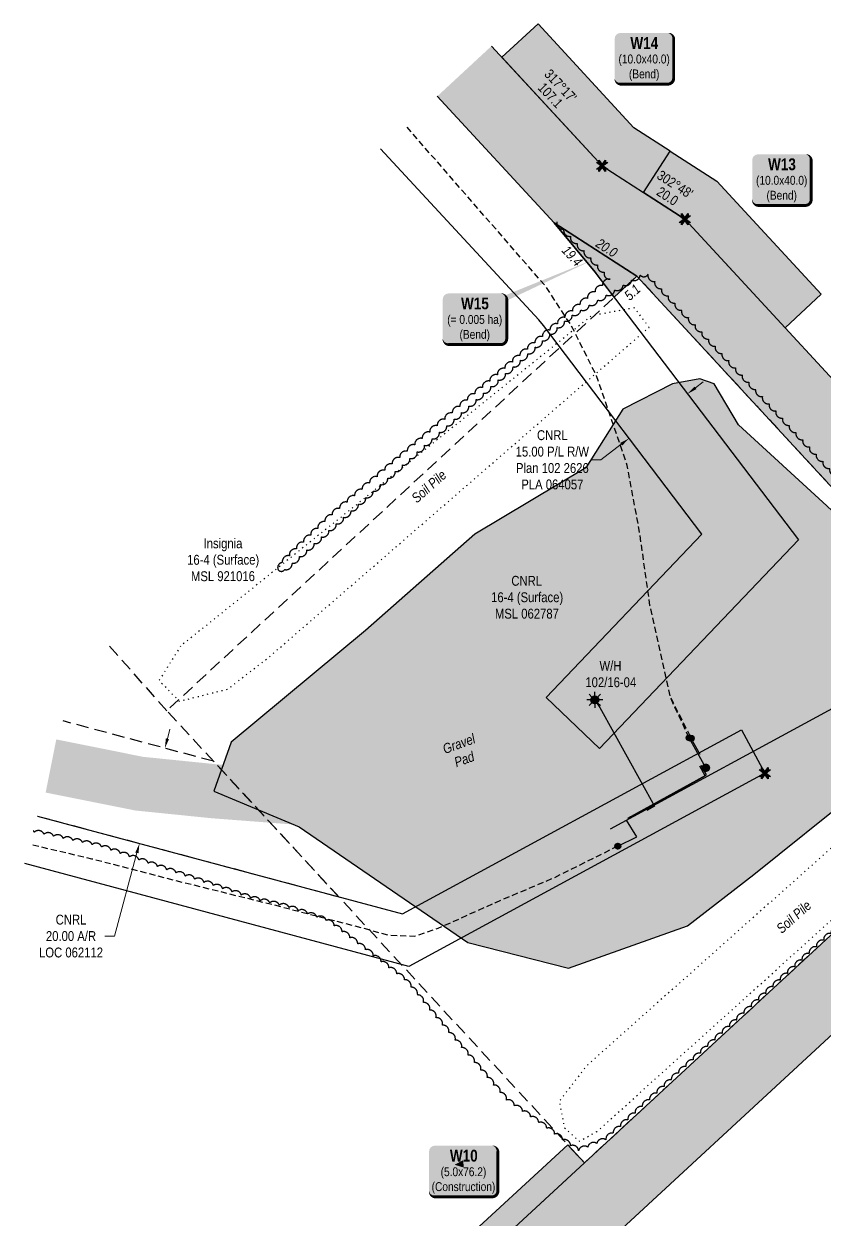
# Model space of a CAD drawing. Extents: x 331629 to 337523, y 6158057 to 6163201.
# Drawn here: x 334757 to 335569, y 6160717 to 6161930 of the extents above; entities that cross this region are included whole.
import ezdxf
from ezdxf.enums import TextEntityAlignment as Align

# ---------------------------------------------------------------- set-up
doc = ezdxf.new("R2010")
doc.units = 0
doc.header["$LTSCALE"] = 5
doc.header["$PDSIZE"] = 5
for name, pattern in [('0', [1, 1, 0]), ('foc-ACCESSROAD', [3.75, 2.5, -1.25]), ('foc-TOPO', [1, 0.2, -0.8]), ('UG_PIPE', [1.875, 1.25, -0.625])]:
    doc.linetypes.add(name, pattern=pattern)
doc.layers.get('Defpoints').update_dxf_attribs({"color": 9})
doc.layers.add('AS-PIPE-AG', color=7, linetype='Continuous', true_color=0x7d00fa)
doc.layers.add('P-TEMP-BLUE-H', color=7, linetype='Continuous', true_color=0x99e6ff)
for name, color, linetype in [('AS-PIPE-UG', 44, 'UG_PIPE'), ('AS-ROADS', 254, 'Continuous'), ('AS-SYMBOL', 7, 'Continuous'), ('C-AR', 13, 'foc-ACCESSROAD'), ('C-RW', 13, 'Continuous'), ('C-WS', 13, 'foc-ACCESSROAD'), ('C-WS-S', 8, 'Continuous'), ('F-WS', 190, 'foc-ACCESSROAD'), ('L-BD1', 253, 'Continuous'), ('L-MON', 1, 'Continuous'), ('P-PROPOSED', 10, 'Continuous'), ('P-PROPOSED-H', 21, 'Continuous'), ('P-TEMP-BLOCKS', 250, 'Continuous'), ('P-TEMP-BLUE', 146, 'Continuous'), ('T-BUSH', 110, '0'), ('T-GENERAL', 48, 'foc-TOPO')]:
    doc.layers.add(name, color=color, linetype=linetype)
for name, color, linetype, lineweight in [('C-AR-T', 13, 'Continuous', 9), ('C-RW-T', 13, 'Continuous', 9), ('C-WS-T', 13, 'Continuous', 9), ('F-WS-T', 190, 'Continuous', 9), ('T-TEXT', 48, 'Continuous', 18)]:
    doc.layers.add(name, color=color, linetype=linetype, lineweight=lineweight)
doc.styles.add('80', font='ARIALN.TTF', dxfattribs={"height": 10})
doc.styles.add('80CG', font='ARIALN.TTF', dxfattribs={"height": 10})
doc.styles.add('80L', font='ARIALN.TTF', dxfattribs={"height": 10})
doc.styles.add('BOLD', font='ARIALNB.TTF')
doc.styles.get("Standard").update_dxf_attribs({"font": 'ARIALN.TTF'})
doc.dimstyles.new('Compass 5 000', dxfattribs={"dimscale": 5, "dimtxt": 9, "dimasz": 2, "dimexe": 0.2, "dimexo": 0.0625, "dimgap": 0.5, "dimtad": 0, "dimtih": 1, "dimtoh": 1, "dimzin": 0, "dimdsep": 46, "dimtxsty": '80CG', "dimcen": 0.1, "dimse1": 1, "dimse2": 1, "dimclrd": 256, "dimclrt": 256, "dimaunit": 1, "dimadec": 4, "dimazin": 0, "dimtfac": 0.06, "dimtofl": 0, "dimtmove": 0, "dimatfit": 1, "dimfxl": 0.2, "dimtolj": 1, "dimtzin": 0, "dimlwd": -1, "dimarcsym": 0})

# ---------------------------------------------------------------- blocks, each defined once
blk = doc.blocks.new('*U439')
at = {"true_color": 0x99e6ff}
h = blk.add_hatch(color=141, dxfattribs=at)
edge = h.paths.add_edge_path()
edge.add_line((-29, -33.5), (29, -33.5))
edge.add_arc((29, -27.5), 6, 270, 360)
edge.add_line((35, -27.5), (35, 12.5))
edge.add_arc((29, 12.5), 6, 0, 90)
edge.add_line((29, 18.5), (-29, 18.5))
edge.add_arc((-29, 12.5), 6, 90, 180)
edge.add_line((-35, 12.5), (-35, -27.5))
edge.add_arc((-29, -27.5), 6, 180, 270)
at = {"color": 250, "flags": 128}
blk.add_lwpolyline([(-29, -33.5, 3, 3, 0), (29, -33.5, 3, 3, 0.414214), (35, -27.5, 3, 3, 0), (35, 12.5, 3, 0, 0.414214), (29, 18.5, 0, 0, 0), (-29, 18.5, 0, 0, 0.414214), (-35, 12.5, 0, 0, 0), (-35, -27.5, 0, 3, 0.414214)], format="xyseb", close=True, dxfattribs=at)
at = {"flags": 128}
blk.add_lwpolyline([(-9, -0.9, 0, 7.5, 0), (0, 0, 0, 0, 0)], format="xyseb", dxfattribs=at)
at = {"color": 250}
for tag, p, height, style in [('TEMP_AREA_W1_001', (-9.2, 2.2), 12, 'BOLD'), ('ENTER_TEXT_001', (-30.7, -12.5), 9, '80')]:
    blk.add_attdef(tag, p, '', height=height, dxfattribs=dict(at, style=style))
blk = doc.blocks.new('RISER')
h = blk.add_hatch(color=255)
h.dxf.hatch_style = 1
edge = h.paths.add_edge_path()
edge.add_arc((0, 0), 0.7, 0, 360)
blk.add_hatch(color=13).paths.add_polyline_path([(0.58, -0.15), (-0.58, -0.15, 0.774597)])
at = {"color": 13}
blk.add_line((-0.58, -0.15), (0.58, -0.15), dxfattribs=at)
blk.add_circle((0, 0), 0.6, dxfattribs=at)
blk = doc.blocks.new('TEMP')
h = blk.add_hatch(color=255)
h.dxf.hatch_style = 1
h.paths.add_polyline_path([(0, 0.25), (-0.67, 1.15), (-0.67, 0.67), (-1.15, 0.67), (-0.25, 0), (-1.15, -0.67), (-0.67, -0.67), (-0.67, -1.15), (0, -0.25), (0.67, -1.15), (0.67, -0.67), (1.15, -0.67), (0.25, 0), (1.15, 0.67), (0.67, 0.67), (0.67, 1.15)])
h.paths.add_polyline_path([(0.57, 0.85), (0.57, 0.57), (0.85, 0.57), (0.08, 0), (0.85, -0.57), (0.57, -0.57), (0.57, -0.85), (0, -0.08), (-0.57, -0.85), (-0.57, -0.57), (-0.85, -0.57), (-0.08, 0), (-0.85, 0.57), (-0.57, 0.57), (-0.57, 0.85), (0, 0.08)], flags=16)
h = blk.add_hatch(color=1)
h.dxf.hatch_style = 1
h.paths.add_polyline_path([(0, 0.08), (-0.57, 0.85), (-0.57, 0.57), (-0.85, 0.57), (-0.08, 0), (-0.85, -0.57), (-0.57, -0.57), (-0.57, -0.85), (0, -0.08), (0.57, -0.85), (0.57, -0.57), (0.85, -0.57), (0.08, 0), (0.85, 0.57), (0.57, 0.57), (0.57, 0.85)])
at = {"color": 1}
for p, q in [((-0.08, 0), (0.08, 0)), ((0, 0.08), (0, -0.08))]:
    blk.add_line(p, q, dxfattribs=at)
at = {"color": 255, "flags": 128}
blk.add_lwpolyline([(-0.25, 0), (-1.15, 0.67), (-0.67, 0.67), (-0.67, 1.15), (0, 0.25), (0.67, 1.15), (0.67, 0.67), (1.15, 0.67), (0.25, 0), (1.15, -0.67), (0.67, -0.67), (0.67, -1.15), (0, -0.25), (-0.67, -1.15), (-0.67, -0.67), (-1.15, -0.67)], close=True, dxfattribs=at)
at = {"color": 1, "flags": 128}
blk.add_lwpolyline([(-0.08, 0), (-0.85, 0.57), (-0.57, 0.57), (-0.57, 0.85), (0, 0.08), (0.57, 0.85), (0.57, 0.57), (0.85, 0.57), (0.08, 0), (0.85, -0.57), (0.57, -0.57), (0.57, -0.85), (0, -0.08), (-0.57, -0.85), (-0.57, -0.57), (-0.85, -0.57)], close=True, dxfattribs=at)
blk = doc.blocks.new('PIG')
h = blk.add_hatch(color=255)
h.dxf.hatch_style = 1
edge = h.paths.add_edge_path()
edge.add_arc((0, 0), 0.85, 0, 360)
at = {"layer": 'AS-SYMBOL'}
h = blk.add_hatch(color=13, dxfattribs=at)
h.dxf.hatch_style = 1
h.paths.add_polyline_path([(-0.1, 0, 1), (-0.55, 0, 1)])
h = blk.add_hatch(color=13, dxfattribs=at)
h.dxf.hatch_style = 1
h.paths.add_polyline_path([(0.1, 0, 1), (0.55, 0, 1)])
at = {"layer": 'AS-SYMBOL', "color": 13}
for centre, radius in [((0, 0), 0.75), ((-0.33, 0), 0.225), ((0.33, 0), 0.225)]:
    blk.add_circle(centre, radius, dxfattribs=at)
blk = doc.blocks.new('*D453')
at = {"layer": 'C-AR-T', "transparency": 16777216}
for p, q in [((334902.7, 6161204.3), (334905.3, 6161213.9)), ((334871.7, 6161088.4), (334849.1, 6161003.9)), ((334849.1, 6161003.9), (334839.1, 6161003.9))]:
    blk.add_line(p, q, dxfattribs=at)
for points in [[(334901.1, 6161204.7), (334904.3, 6161203.9), (334900.1, 6161194.6)], [(334870.1, 6161088.8), (334873.3, 6161088), (334874.3, 6161098)]]:
    blk.add_solid(points, dxfattribs=at)
at = {"layer": 'Defpoints', "color": 0, "transparency": 16777216}
for p in [(334845.2, 6161209.3), (334819.4, 6161112.8), (334874.3, 6161098)]:
    blk.add_point(p, dxfattribs=at)
at = {"layer": 'C-AR-T', "transparency": 16777216, "insert": (334804.8, 6161003.9), "char_height": 10, "attachment_point": 5, "style": '80CG'}
blk.add_mtext('\\A1;CNRL\\P20.00 A/R\\PLOC 062112', dxfattribs=at)
blk = doc.blocks.new('*D454')
at = {"layer": 'C-RW-T', "transparency": 16777216}
for p, q in [((335438.8, 6161560.4), (335446.7, 6161566.5)), ((335363.5, 6161503.2), (335342.6, 6161487.3)), ((335342.6, 6161487.3), (335332.6, 6161487.3))]:
    blk.add_line(p, q, dxfattribs=at)
for points in [[(335437.8, 6161561.7), (335439.8, 6161559.1), (335430.8, 6161554.4)], [(335362.5, 6161504.5), (335364.5, 6161501.9), (335371.5, 6161509.2)]]:
    blk.add_solid(points, dxfattribs=at)
at = {"layer": 'Defpoints', "color": 0, "transparency": 16777216}
for p in [(335398.7, 6161596.6), (335339.4, 6161551.5), (335430.8, 6161554.4)]:
    blk.add_point(p, dxfattribs=at)
at = {"layer": 'C-RW-T', "transparency": 16777216, "insert": (335293.5, 6161487.3), "char_height": 10, "attachment_point": 5, "style": '80CG'}
blk.add_mtext('\\A1;CNRL\\P15.00 P/L R/W\\PPlan 102 2626\\PPLA 064057', dxfattribs=at)
blk = doc.blocks.new('GAS')
h = blk.add_hatch(color=255)
h.dxf.hatch_style = 1
edge = h.paths.add_edge_path()
edge.add_arc((0, 0), 0.9, 0, 360)
for p, q in [((-0.81, 0), (-1.62, 0)), ((-0.57, 0.57), (-1.14, 1.14)), ((0, 0.81), (0, 1.62)), ((0.57, 0.57), (1.14, 1.14)), ((1.62, 0), (0.81, 0)), ((-0.57, -0.57), (-1.14, -1.14)), ((0, -0.81), (0, -1.62)), ((1.14, -1.14), (0.57, -0.57))]:
    blk.add_line(p, q)
blk.add_circle((0, 0), 0.8)
blk = doc.blocks.new('*U483')
at = {"true_color": 0x99e6ff}
h = blk.add_hatch(color=141, dxfattribs=at)
edge = h.paths.add_edge_path()
edge.add_line((-24, -33.5), (24, -33.5))
edge.add_arc((24, -27.5), 6, 270, 360)
edge.add_line((30, -27.5), (30, 12.5))
edge.add_arc((24, 12.5), 6, 0, 90)
edge.add_line((24, 18.5), (-24, 18.5))
edge.add_arc((-24, 12.5), 6, 90, 180)
edge.add_line((-30, 12.5), (-30, -27.5))
edge.add_arc((-24, -27.5), 6, 180, 270)
at = {"color": 250, "flags": 128}
blk.add_lwpolyline([(-24, -33.5, 3, 3, 0), (24, -33.5, 3, 3, 0.414214), (30, -27.5, 3, 3, 0), (30, 12.5, 3, 0, 0.414214), (24, 18.5, 0, 0, 0), (-24, 18.5, 0, 0, 0.414214), (-30, 12.5, 0, 0, 0), (-30, -27.5, 0, 3, 0.414214)], format="xyseb", close=True, dxfattribs=at)
at = {"flags": 128}
blk.add_lwpolyline([(-7.5, -23.8, 0, 7.5, 0), (0, 0, 0, 0, 0)], format="xyseb", dxfattribs=at)
at = {"color": 250}
for tag, p, height, style in [('TEMP_AREA_W1_001', (-9.2, 2.2), 12, 'BOLD'), ('ENTER_TEXT_001', (-30.7, -12.5), 9, '80')]:
    blk.add_attdef(tag, p, '', height=height, dxfattribs=dict(at, style=style))
blk = doc.blocks.new('*U484')
at = {"true_color": 0x99e6ff}
h = blk.add_hatch(color=141, dxfattribs=at)
edge = h.paths.add_edge_path()
edge.add_line((-24, -33.5), (24, -33.5))
edge.add_arc((24, -27.5), 6, 270, 360)
edge.add_line((30, -27.5), (30, 12.5))
edge.add_arc((24, 12.5), 6, 0, 90)
edge.add_line((24, 18.5), (-24, 18.5))
edge.add_arc((-24, 12.5), 6, 90, 180)
edge.add_line((-30, 12.5), (-30, -27.5))
edge.add_arc((-24, -27.5), 6, 180, 270)
at = {"color": 250, "flags": 128}
blk.add_lwpolyline([(-24, -33.5, 3, 3, 0), (24, -33.5, 3, 3, 0.414214), (30, -27.5, 3, 3, 0), (30, 12.5, 3, 0, 0.414214), (24, 18.5, 0, 0, 0), (-24, 18.5, 0, 0, 0.414214), (-30, 12.5, 0, 0, 0), (-30, -27.5, 0, 3, 0.414214)], format="xyseb", close=True, dxfattribs=at)
at = {"flags": 128}
blk.add_lwpolyline([(-15.4, -27.4, 0, 7.5, 0), (0, 0, 0, 0, 0)], format="xyseb", dxfattribs=at)
at = {"color": 250}
for tag, p, height, style in [('TEMP_AREA_W1_001', (-9.2, 2.2), 12, 'BOLD'), ('ENTER_TEXT_001', (-30.7, -12.5), 9, '80')]:
    blk.add_attdef(tag, p, '', height=height, dxfattribs=dict(at, style=style))
blk = doc.blocks.new('*U491')
at = {"true_color": 0x99e6ff}
h = blk.add_hatch(color=141, dxfattribs=at)
edge = h.paths.add_edge_path()
edge.add_line((-26.5, -33.5), (26.5, -33.5))
edge.add_arc((26.5, -27.5), 6, 270, 360)
edge.add_line((32.5, -27.5), (32.5, 12.5))
edge.add_arc((26.5, 12.5), 6, 0, 90)
edge.add_line((26.5, 18.5), (-26.5, 18.5))
edge.add_arc((-26.5, 12.5), 6, 90, 180)
edge.add_line((-32.5, 12.5), (-32.5, -27.5))
edge.add_arc((-26.5, -27.5), 6, 180, 270)
at = {"flags": 128}
blk.add_lwpolyline([(122.7, 53.7, 0, 7.5, 0), (0, 0, 0, 0, 0)], format="xyseb", dxfattribs=at)
at = {"color": 250, "flags": 128}
blk.add_lwpolyline([(-26.5, -33.5, 3, 3, 0), (26.5, -33.5, 3, 3, 0.414214), (32.5, -27.5, 3, 3, 0), (32.5, 12.5, 3, 0, 0.414214), (26.5, 18.5, 0, 0, 0), (-26.5, 18.5, 0, 0, 0.414214), (-32.5, 12.5, 0, 0, 0), (-32.5, -27.5, 0, 3, 0.414214)], format="xyseb", close=True, dxfattribs=at)
at = {"color": 250}
for tag, p, height, style in [('TEMP_AREA_W1_001', (-9.2, 2.2), 12, 'BOLD'), ('ENTER_TEXT_001', (-30.7, -12.5), 9, '80')]:
    blk.add_attdef(tag, p, '', height=height, dxfattribs=dict(at, style=style))

msp = doc.modelspace()

# ---------------------------------------------------------------- hatches: boundary and pattern name
at = {"layer": 'AS-ROADS'}
h = msp.add_hatch(color=256, dxfattribs=at)
h.dxf.hatch_style = 1
h.paths.add_polyline_path([(335443.358, 6161569.576), (335415.558, 6161564.336), (335365.223, 6161538.891), (335327.453, 6161479.231), (335214.683, 6161412.056), (335103.723, 6161314.066), (334967.283, 6161200.841), (334963.233, 6161189.373), (334949.668, 6161150.966), (335036.573, 6161114.836), (335207.753, 6160997.566), (335309.833, 6160971.436), (335430.873, 6161014.176), (335498.013, 6161066.431), (335707.273, 6161234.266), (335729.523, 6161278.006), (335706.053, 6161315.136), (335572.168, 6161440.541), (335482.598, 6161522.946), (335457.963, 6161564.44)])
at = {"layer": 'P-PROPOSED-H'}
h = msp.add_hatch(color=256, dxfattribs=at)
h.dxf.hatch_style = 1
h.paths.add_polyline_path([(335231.691, 6161907.304), (335176.687, 6161856.34), (335295.363, 6161727.848), (335379.417, 6161673.69), (335803.398, 6161214.736), (335210.182, 6160666.672), (335261.067, 6160611.595), (335909.358, 6161210.541), (335428.036, 6161731.567), (335343.984, 6161785.722)])
at = {"layer": 'P-TEMP-BLUE-H'}
h = msp.add_hatch(color=256, dxfattribs=at)
h.dxf.hatch_style = 1
h.paths.add_polyline_path([(335413.086, 6161800.667), (335376.399, 6161824.305), (335278.957, 6161929.808), (335242.234, 6161895.89), (335343.984, 6161785.722), (335386.01, 6161758.645)], flags=17)
h = msp.add_hatch(color=256, dxfattribs=at)
h.dxf.hatch_style = 1
h.paths.add_polyline_path([(335413.086, 6161800.667), (335460.448, 6161770.151), (335566.518, 6161655.332), (335529.798, 6161621.41), (335428.036, 6161731.567), (335386.01, 6161758.645)], flags=17)
h = msp.add_hatch(color=256, dxfattribs=at)
h.dxf.hatch_style = 1
h.paths.add_polyline_path([(335356.317, 6161652.348), (335337.034, 6161677.719), (335295.363, 6161727.848), (335379.417, 6161673.69)])
h = msp.add_hatch(color=256, dxfattribs=at)
h.dxf.hatch_style = 1
h.paths.add_polyline_path([(335193.22, 6160685.032), (335210.182, 6160666.673), (335326.126, 6160773.793), (335309.164, 6160792.152)])

# ---------------------------------------------------------------- linework, layer by layer
at = {"layer": 'AS-PIPE-AG', "flags": 128}
for points in [[(335336.558, 6161243.691), (335341.643, 6161235.831), (335397.268, 6161135.686), (335389.283, 6161131.376)], [(335352.618, 6161112.701), (335585.843, 6161239.236)], [(335449.373, 6161174.741), (335432.453, 6161205.161)], [(335443.688, 6161188.291), (335434.458, 6161204.646)], [(335370.108, 6161123.551), (335450.038, 6161167.666), (335444.548, 6161176.991)], [(335372.823, 6161125.996), (335373.508, 6161124.791), (335448.653, 6161166.446), (335443.378, 6161176.501)], [(335379.128, 6161104.613), (335368.733, 6161121.443)], [(335359.983, 6161095.183), (335379.128, 6161104.613)]]:
    msp.add_lwpolyline(points, dxfattribs=at)
at = {"layer": 'AS-PIPE-UG', "flags": 128}
for points in [[(335432.453, 6161205.126), (335413.403, 6161246.056), (335392.638, 6161339.506), (335381.778, 6161416.026), (335369.483, 6161481.651), (335338.348, 6161572.611), (335312.563, 6161624.016), (335286.278, 6161664.006), (335144.57, 6161826.583)], [(335413.648, 6161245.761), (335434.443, 6161204.606)], [(335359.983, 6161095.183), (335295.308, 6161063.008), (335235.668, 6161037.833), (335177.398, 6161011.583), (335153.233, 6161003.493), (335127.563, 6161004.668), (335091.693, 6161014.378), (335057.118, 6161023.188), (335010.688, 6161035.428), (334909.633, 6161060.478), (334826.053, 6161082.133), (334777.638, 6161093.463), (334763.163, 6161097.023)]]:
    msp.add_lwpolyline(points, dxfattribs=at)
at = {"layer": 'AS-ROADS', "flags": 128}
msp.add_lwpolyline([(335443.358, 6161569.576), (335415.558, 6161564.336), (335365.223, 6161538.891), (335327.453, 6161479.231), (335214.683, 6161412.056), (335103.723, 6161314.066), (334967.283, 6161200.841), (334967.283, 6161200.841), (334949.668, 6161150.966), (335036.573, 6161114.836), (335207.753, 6160997.566), (335309.833, 6160971.436), (335430.873, 6161014.176), (335498.013, 6161066.431), (335707.273, 6161234.266), (335729.523, 6161278.006), (335706.053, 6161315.136), (335572.168, 6161440.541), (335482.598, 6161522.946), (335457.963, 6161564.44)], close=True, dxfattribs=at)
at = {"layer": 'AS-ROADS', "const_width": 55, "flags": 128}
msp.add_lwpolyline([(335054.464, 6161142.966), (334949.668, 6161150.966), (334873.943, 6161158.651), (334784.463, 6161176.573)], dxfattribs=at)
at = {"layer": 'C-AR'}
msp.add_lwpolyline([(334770.852, 6161125.74), (335076.566, 6161043.884), (334949.499, 6161181.409), (334796.711, 6161222.318)], dxfattribs=at)
at = {"layer": 'C-RW'}
msp.add_lwpolyline([(335176.687, 6161856.34), (335295.363, 6161727.848), (335337.034, 6161677.719), (335339.46, 6161674.522), (335543.532, 6161406.089), (335341.526, 6161194.233), (335287.178, 6161245.955), (335445.168, 6161411.778), (335284.628, 6161623.716), (335279.799, 6161629.54), (335119.098, 6161802.982)], dxfattribs=at)
at = {"layer": 'C-RW', "flags": 128}
msp.add_lwpolyline([(334770.852, 6161125.74), (335141.378, 6161026.53), (335485.399, 6161213.177), (335509.239, 6161169.237), (335147.7, 6160973.086), (334757.923, 6161077.451)], dxfattribs=at)
at = {"layer": 'C-WS', "flags": 128}
msp.add_lwpolyline([(335786.841, 6161199.442), (335326.126, 6160773.793), (335093.149, 6161025.935), (334969.927, 6161159.299), (334902.079, 6161232.734), (335305.855, 6161605.735), (335360.764, 6161656.457), (335379.417, 6161673.69), (335663.404, 6161366.276), (335665.119, 6161365.302), (335667.386, 6161363.968), (335669.634, 6161362.597), (335671.856, 6161361.184), (335674.049, 6161359.734), (335676.221, 6161358.25), (335678.365, 6161356.728), (335680.483, 6161355.167), (335682.575, 6161353.564), (335684.638, 6161351.934), (335686.672, 6161350.265), (335688.677, 6161348.561), (335690.164, 6161347.265), (335691.629, 6161345.947), (335693.562, 6161344.156), (335695.46, 6161342.334), (335697.327, 6161340.485), (335699.16, 6161338.597), (335700.963, 6161336.678), (335702.73, 6161334.728), (335704.466, 6161332.754), (335706.166, 6161330.745), (335707.832, 6161328.709), (335709.46, 6161326.642), (335711.056, 6161324.547), (335712.613, 6161322.426), (335714.134, 6161320.28), (335715.616, 6161318.111), (335717.063, 6161315.911), (335718.469, 6161313.687), (335719.838, 6161311.439), (335721.168, 6161309.168), (335722.46, 6161306.877), (335723.71, 6161304.564), (335724.919, 6161302.223), (335726.091, 6161299.871), (335727.219, 6161297.492), (335788.051, 6161231.345), (335803.398, 6161214.736), (335786.841, 6161199.442)], close=True, dxfattribs=at)
msp.add_lwpolyline([(335393.125, 6161170.91), (335393.256, 6161171.03)], dxfattribs=at)
at = {"layer": 'F-WS'}
msp.add_line((334902.079, 6161232.734), (334840.613, 6161301.967), dxfattribs=at)
at = {"layer": 'P-PROPOSED', "flags": 128}
for points in [[(335231.691, 6161907.304), (335343.984, 6161785.722), (335428.036, 6161731.567), (335909.358, 6161210.541), (335261.067, 6160611.595)], [(335210.182, 6160666.672), (335803.398, 6161214.736), (335379.417, 6161673.69), (335295.363, 6161727.848), (335176.687, 6161856.34)]]:
    msp.add_lwpolyline(points, dxfattribs=at)
at = {"layer": 'P-TEMP-BLUE', "flags": 128}
for points in [[(335413.086, 6161800.667), (335376.399, 6161824.305), (335278.957, 6161929.808), (335242.234, 6161895.89), (335343.984, 6161785.722), (335386.01, 6161758.645)], [(335413.086, 6161800.667), (335460.448, 6161770.151), (335566.518, 6161655.332), (335529.798, 6161621.41), (335428.036, 6161731.567), (335386.01, 6161758.645)], [(335356.317, 6161652.348), (335337.034, 6161677.719), (335295.363, 6161727.848), (335379.417, 6161673.69)]]:
    msp.add_lwpolyline(points, close=True, dxfattribs=at)
msp.add_lwpolyline([(335210.182, 6160666.673), (335326.126, 6160773.793), (335309.164, 6160792.152), (335193.22, 6160685.032)], dxfattribs=at)
at = {"layer": 'T-BUSH', "flags": 128}
msp.add_lwpolyline([(335298.188, 6161728.741, 0.52056705), (335305.053, 6161721.473, 0.52056705), (335311.919, 6161714.204, 0.52056705), (335318.785, 6161706.936, 0.52056705), (335325.65, 6161699.668, 0.52056705), (335332.516, 6161692.4, 0.52056705), (335339.382, 6161685.132, 0.52056705), (335346.247, 6161677.864, 0.52056705), (335352.107, 6161670.652, 0.52056705), (335344.48, 6161664.187, 0.52056705), (335336.853, 6161657.723, 0.52056705), (335329.227, 6161651.258, 0.52056705), (335321.6, 6161644.793, 0.52056705), (335313.973, 6161638.329, 0.52056705), (335306.346, 6161631.864, 0.52056705), (335298.719, 6161625.399, 0.52056705), (335291.092, 6161618.935, 0.52056705), (335283.465, 6161612.47, 0.52056705), (335275.838, 6161606.005, 0.52056705), (335268.212, 6161599.541, 0.52056705), (335260.585, 6161593.076, 0.52056705), (335252.958, 6161586.611, 0.52056705), (335245.331, 6161580.147, 0.52056705), (335237.704, 6161573.682, 0.52056705), (335230.077, 6161567.217, 0.52056705), (335222.45, 6161560.753, 0.52056705), (335214.824, 6161554.288, 0.52056705), (335207.197, 6161547.823, 0.52056705), (335199.57, 6161541.359, 0.52056705), (335191.943, 6161534.894, 0.52056705), (335184.316, 6161528.429, 0.52056705), (335176.689, 6161521.965, 0.52056705), (335169.062, 6161515.5, 0.52056705), (335161.435, 6161509.035, 0.52056705), (335153.809, 6161502.571, 0.52056705), (335146.182, 6161496.106, 0.52056705), (335138.555, 6161489.641, 0.52056705), (335130.928, 6161483.177, 0.52056705), (335123.301, 6161476.712, 0.52056705), (335115.674, 6161470.247, 0.52056705), (335108.047, 6161463.782, 0.52056705), (335100.42, 6161457.318, 0.52056705), (335092.794, 6161450.853, 0.52056705), (335085.167, 6161444.388, 0.52056705), (335077.54, 6161437.924, 0.52056705), (335069.913, 6161431.459, 0.52056705), (335062.66, 6161424.58, 0.52056705), (335055.442, 6161417.661, 0.52056705), (335048.225, 6161410.742, 0.52056705), (335041.008, 6161403.823, 0.52056705), (335033.791, 6161396.904, 0.52056705), (335026.574, 6161389.985, 0.52056705), (335019.357, 6161383.066, 0.52056705), (335015.061, 6161375.859, 0.52056705), (335021.763, 6161375.93, 0.52056705), (335029.239, 6161382.569, 0.52056705), (335036.716, 6161389.207, 0.52056705), (335044.192, 6161395.845, 0.52056705), (335051.668, 6161402.483, 0.52056705), (335059.144, 6161409.122, 0.52056705), (335066.62, 6161415.76, 0.52056705), (335074.097, 6161422.398, 0.52056705), (335081.573, 6161429.037, 0.52056705), (335089.049, 6161435.675, 0.52056705), (335096.525, 6161442.313, 0.52056705), (335104.002, 6161448.952, 0.52056705), (335111.478, 6161455.59, 0.52056705), (335118.954, 6161462.228, 0.52056705), (335126.43, 6161468.867, 0.52056705), (335133.907, 6161475.505, 0.52056705), (335141.383, 6161482.143, 0.52056705), (335148.859, 6161488.782, 0.52056705), (335156.335, 6161495.42, 0.52056705), (335163.811, 6161502.058, 0.52056705), (335171.288, 6161508.697, 0.52056705), (335178.764, 6161515.335, 0.52056705), (335186.24, 6161521.973, 0.52056705), (335193.716, 6161528.611, 0.52056705), (335201.193, 6161535.25, 0.52056705), (335208.669, 6161541.888, 0.52056705), (335216.145, 6161548.526, 0.52056705), (335223.621, 6161555.165, 0.52056705), (335231.097, 6161561.803, 0.52056705), (335238.574, 6161568.441, 0.52056705), (335246.05, 6161575.08, 0.52056705), (335253.526, 6161581.718, 0.52056705), (335261.002, 6161588.356, 0.52056705), (335268.479, 6161594.995, 0.52056705), (335275.955, 6161601.633, 0.52056705), (335283.431, 6161608.271, 0.52056705), (335290.907, 6161614.91, 0.52056705), (335298.384, 6161621.548, 0.52056705), (335305.86, 6161628.186, 0.52056705), (335313.702, 6161634.321, 0.52056705), (335322.321, 6161639.388, 0.52056705), (335330.94, 6161644.456, 0.52056705), (335339.559, 6161649.523, 0.52056705), (335348.177, 6161654.59, 0.52056705), (335356.796, 6161659.657, 0.52056705), (335365.415, 6161664.725, 0.52056705), (335374.034, 6161669.792, 0.52056705), (335382.653, 6161674.859, 0.52056705), (335390.655, 6161675.659, 0.52056705), (335397.486, 6161668.359, 0.52056705), (335404.317, 6161661.058, 0.52056705), (335411.147, 6161653.757, 0.52056705), (335417.978, 6161646.457, 0.52056705), (335424.809, 6161639.156, 0.52056705), (335431.64, 6161631.855, 0.52056705), (335438.471, 6161624.555, 0.52056705), (335445.302, 6161617.254, 0.52056705), (335452.133, 6161609.953, 0.52056705), (335458.964, 6161602.653, 0.52056705), (335465.795, 6161595.352, 0.52056705), (335472.626, 6161588.051, 0.52056705), (335479.457, 6161580.751, 0.52056705), (335486.287, 6161573.45, 0.52056705), (335493.118, 6161566.149, 0.52056705), (335499.949, 6161558.849, 0.52056705), (335506.78, 6161551.548, 0.52056705), (335513.611, 6161544.247, 0.52056705), (335520.442, 6161536.947, 0.52056705), (335527.273, 6161529.646, 0.52056705), (335534.104, 6161522.345, 0.52056705), (335540.935, 6161515.045, 0.52056705), (335547.766, 6161507.744, 0.52056705), (335554.597, 6161500.443, 0.52056705), (335561.428, 6161493.143, 0.52056705), (335568.258, 6161485.842, 0.52056705), (335575.089, 6161478.541, 0.52056705), (335581.92, 6161471.241, 0.52056705), (335588.751, 6161463.94, 0.52056705), (335595.582, 6161456.639, 0.52056705), (335602.413, 6161449.339, 0.52056705), (335609.244, 6161442.038, 0.52056705), (335616.075, 6161434.737, 0.52056705), (335622.906, 6161427.437, 0.52056705), (335629.737, 6161420.136, 0.52056705), (335636.568, 6161412.835, 0.52056705), (335643.399, 6161405.535, 0.52056705), (335650.229, 6161398.234, 0.52056705), (335657.06, 6161390.933, 0.52056705), (335663.891, 6161383.633, 0.52056705), (335670.722, 6161376.332, 0.52056705), (335677.553, 6161369.031, 0.52056705), (335684.384, 6161361.731, 0.52056705), (335691.215, 6161354.43, 0.52056705), (335698.046, 6161347.129, 0.52056705), (335704.877, 6161339.829, 0.52056705), (335711.708, 6161332.528, 0.52056705), (335718.539, 6161325.227, 0.52056705), (335725.37, 6161317.927, 0.52056705), (335732.2, 6161310.626, 0.52056705), (335739.031, 6161303.325, 0.52056705), (335745.862, 6161296.025, 0.52056705), (335752.693, 6161288.724, 0.52056705), (335759.524, 6161281.423, 0.52056705), (335766.355, 6161274.123, 0.52056705), (335773.186, 6161266.822, 0.52056705), (335780.017, 6161259.521, 0.52056705), (335785.07, 6161250.918, 0.52056705), (335789.973, 6161242.205, 0.52056705), (335794.876, 6161233.491, 0.52056705), (335799.778, 6161224.778, 0.52056705), (335804.681, 6161216.064, 0.52056705), (335797.532, 6161209.272, 0.52056705), (335790.163, 6161202.515, 0.52056705), (335782.794, 6161195.758, 0.52056705), (335775.425, 6161189.001, 0.52056705), (335768.056, 6161182.245, 0.52056705), (335760.686, 6161175.488, 0.52056705), (335753.317, 6161168.731, 0.52056705), (335745.948, 6161161.974, 0.52056705), (335738.579, 6161155.217, 0.52056705), (335731.21, 6161148.46, 0.52056705), (335723.84, 6161141.703, 0.52056705), (335716.471, 6161134.946, 0.52056705), (335709.102, 6161128.189, 0.52056705), (335701.733, 6161121.432, 0.52056705), (335694.364, 6161114.675, 0.52056705), (335686.994, 6161107.918, 0.52056705), (335679.625, 6161101.161, 0.52056705), (335672.256, 6161094.404, 0.52056705), (335664.887, 6161087.648, 0.52056705), (335657.518, 6161080.891, 0.52056705), (335650.148, 6161074.134, 0.52056705), (335642.779, 6161067.377, 0.52056705), (335635.41, 6161060.62, 0.52056705), (335628.041, 6161053.863, 0.52056705), (335620.672, 6161047.106, 0.52056705), (335613.302, 6161040.349, 0.52056705), (335605.933, 6161033.592, 0.52056705), (335598.564, 6161026.835, 0.52056705), (335591.195, 6161020.078, 0.52056705), (335583.826, 6161013.321, 0.52056705), (335576.456, 6161006.564, 0.52056705), (335569.087, 6160999.808, 0.52056705), (335561.718, 6160993.051, 0.52056705), (335554.349, 6160986.294, 0.52056705), (335546.98, 6160979.537, 0.52056705), (335539.61, 6160972.78, 0.52056705), (335532.241, 6160966.023, 0.52056705), (335524.872, 6160959.266, 0.52056705), (335517.503, 6160952.509, 0.52056705), (335510.134, 6160945.752, 0.52056705), (335502.764, 6160938.995, 0.52056705), (335495.395, 6160932.238, 0.52056705), (335488.026, 6160925.481, 0.52056705), (335480.657, 6160918.724, 0.52056705), (335473.288, 6160911.967, 0.52056705), (335465.918, 6160905.211, 0.52056705), (335458.549, 6160898.454, 0.52056705), (335451.18, 6160891.697, 0.52056705), (335443.811, 6160884.94, 0.52056705), (335436.442, 6160878.183, 0.52056705), (335429.072, 6160871.426, 0.52056705), (335421.703, 6160864.669, 0.52056705), (335414.334, 6160857.912, 0.52056705), (335406.965, 6160851.155, 0.52056705), (335399.596, 6160844.398, 0.52056705), (335392.226, 6160837.641, 0.52056705), (335384.857, 6160830.884, 0.52056705), (335377.488, 6160824.127, 0.52056705), (335370.119, 6160817.371, 0.52056705), (335362.75, 6160810.614, 0.52056705), (335355.38, 6160803.857, 0.52056705), (335347.915, 6160797.253, 0.52056705), (335338.641, 6160793.518, 0.52056705), (335329.366, 6160789.783, 0.52056705), (335320.092, 6160786.048, 0.52056705), (335311.93, 6160791.131, 0.52056705), (335303.873, 6160797.051, 0.52056705), (335295.816, 6160802.972, 0.52056705), (335287.759, 6160808.892, 0.52056705), (335279.632, 6160814.712, 0.52056705), (335271.392, 6160820.376, 0.52056705), (335263.153, 6160826.039, 0.52056705), (335254.914, 6160831.703, 0.52056705), (335246.834, 6160837.544, 0.52056705), (335240.335, 6160845.141, 0.52056705), (335233.836, 6160852.739, 0.52056705), (335227.336, 6160860.336, 0.52056705), (335220.837, 6160867.934, 0.52056705), (335214.338, 6160875.531, 0.52056705), (335207.839, 6160883.129, 0.52056705), (335201.34, 6160890.726, 0.52056705), (335194.841, 6160898.324, 0.52056705), (335188.341, 6160905.921, 0.52056705), (335181.842, 6160913.519, 0.52056705), (335175.343, 6160921.116, 0.52056705), (335168.954, 6160928.806, 0.52056705), (335162.619, 6160936.541, 0.52056705), (335156.284, 6160944.275, 0.52056705), (335149.948, 6160952.01, 0.52056705), (335143.433, 6160959.559, 0.52056705), (335135.503, 6160965.648, 0.52056705), (335127.574, 6160971.738, 0.52056705), (335119.644, 6160977.828, 0.52056705), (335111.715, 6160983.917, 0.52056705), (335103.785, 6160990.007, 0.52056705), (335095.856, 6160996.096, 0.52056705), (335087.926, 6161002.186, 0.52056705), (335079.996, 6161008.275, 0.52056705), (335072.067, 6161014.365, 0.52056705), (335063.838, 6161019.899, 0.52056705), (335054.387, 6161023.16, 0.52056705), (335044.936, 6161026.42, 0.52056705), (335035.484, 6161029.681, 0.52056705), (335026.033, 6161032.942, 0.52056705), (335016.342, 6161035.367, 0.52056705), (335006.6, 6161037.617, 0.52056705), (334996.858, 6161039.867, 0.52056705), (334987.191, 6161042.378, 0.52056705), (334977.725, 6161045.595, 0.52056705), (334968.258, 6161048.811, 0.52056705), (334958.791, 6161052.027, 0.52056705), (334949.325, 6161055.243, 0.52056705), (334939.858, 6161058.459, 0.52056705), (334930.391, 6161061.676, 0.52056705), (334920.925, 6161064.892, 0.52056705), (334911.458, 6161068.108, 0.52056705), (334901.991, 6161071.324, 0.52056705), (334892.545, 6161074.599, 0.52056705), (334883.106, 6161077.895, 0.52056705), (334873.666, 6161081.19, 0.52056705), (334864.227, 6161084.486, 0.52056705), (334854.788, 6161087.781, 0.52056705), (334845.348, 6161091.077, 0.52056705), (334835.909, 6161094.372, 0.52056705), (334826.23, 6161096.816, 0.52056705), (334816.456, 6161098.919, 0.52056705), (334806.682, 6161101.023, 0.52056705), (334796.907, 6161103.126, 0.52056705), (334787.133, 6161105.23, 0.52056705), (334777.359, 6161107.333, 0.52056705), (334767.585, 6161109.437, 0.06175743), (334766.836, 6161110.738, 0.06175743)], format="xyb", dxfattribs=at)
at = {"layer": 'T-GENERAL', "flags": 128}
msp.add_lwpolyline([(334916.123, 6161298.346), (334894.218, 6161263.406), (334914.678, 6161242.296), (334964.123, 6161254.721), (335005.988, 6161287.261), (335391.728, 6161621.796), (335376.928, 6161641.516), (335333.273, 6161633.651)], close=True, dxfattribs=at)
msp.add_lwpolyline([(335798.853, 6161220.216), (335766.643, 6161256.711), (335745.968, 6161243.856), (335328.818, 6160872.816), (335300.498, 6160836.096), (335305.663, 6160809.696), (335320.713, 6160795.616), (335338.818, 6160805.541), (335798.853, 6161220.216)], dxfattribs=at)

# ---------------------------------------------------------------- block references
at = {"layer": 'AS-SYMBOL'}
for name, p, xscale, yscale, zscale in [('RISER', (335432.453, 6161205.161), 4.999029000000003, 4.999029000000003, 24.99999999999987), ('RISER', (335434.478, 6161204.666), 4.999029000000003, 4.999029000000003, 24.99999999999987), ('PIG', (335449.373, 6161174.751), 4.999029000000003, 4.999029000000003, 24.99999999999987), ('RISER', (335359.983, 6161095.183), 5.000000000000006, 5.000000000000006, 5.000000000000006)]:
    msp.add_blockref(name, p, dxfattribs=dict(at, xscale=xscale, yscale=yscale, zscale=zscale))
at = {"layer": 'C-WS-S', "xscale": 4.999029000000003, "yscale": 4.999029000000003, "zscale": 24.99514499999993}
msp.add_blockref('GAS', (335336.558, 6161243.691), dxfattribs=at)
at = {"layer": 'L-MON', "xscale": 4.999016100000003, "yscale": 4.999016100000003, "zscale": 4.999016100000003}
for p in [(335343.984, 6161785.722), (335428.036, 6161731.567), (335509.239, 6161169.237)]:
    msp.add_blockref('TEMP', p, dxfattribs=at)
at = {"layer": 'P-TEMP-BLOCKS'}
ref = msp.add_blockref('*U484', (335386.721, 6161902.137), dxfattribs=dict(at, xscale=0.9987975417023783, yscale=0.9987975417023783, zscale=0.9987975417023783))
ref.add_attrib('TEMP_AREA_W1_001', 'W14', (335372.745, 6161904.378), dxfattribs={"layer": '0', "color": 250, "height": 11.9856, "style": 'BOLD'})
ref.add_attrib('ENTER_TEXT_001', '(10.0x40.0)', (335360.676, 6161889.682), dxfattribs={"layer": '0', "color": 250, "height": 8.98918, "style": '80'})
ref.add_attrib('ENTER_TEXT_002', '(Bend)', (335371.272, 6161874.546), dxfattribs={"layer": '0', "color": 250, "height": 8.9892, "style": '80'})
ref = msp.add_blockref('*U483', (335526.363, 6161778.993), dxfattribs=dict(at, xscale=0.9987975417023783, yscale=0.9987975417023783, zscale=0.9987975417023783))
ref.add_attrib('TEMP_AREA_W1_001', 'W13', (335512.518, 6161781.337), dxfattribs={"layer": '0', "color": 250, "height": 11.9856, "style": 'BOLD'})
ref.add_attrib('ENTER_TEXT_001', '(10.0x40.0)', (335500.318, 6161766.538), dxfattribs={"layer": '0', "color": 250, "height": 8.98918, "style": '80'})
ref.add_attrib('ENTER_TEXT_002', '(Bend)', (335510.914, 6161751.403), dxfattribs={"layer": '0', "color": 250, "height": 8.9892, "style": '80'})
ref = msp.add_blockref('*U491', (335214.714, 6161637.775), dxfattribs=dict(at, xscale=0.9987975417023783, yscale=0.9987975417023783, zscale=0.9987975417023783))
ref.add_attrib('TEMP_AREA_W1_001', 'W15', (335200.786, 6161640.119), dxfattribs={"layer": '0', "color": 250, "height": 11.9856, "style": 'BOLD'})
ref.add_attrib('ENTER_TEXT_001', '(= 0.005 ha)', (335186.805, 6161625.32), dxfattribs={"layer": '0', "color": 250, "height": 8.98918, "style": '80'})
ref.add_attrib('ENTER_TEXT_002', '(Bend)', (335199.265, 6161610.185), dxfattribs={"layer": '0', "color": 250, "height": 8.9892, "style": '80'})
ref = msp.add_blockref('*U439', (335203.276, 6160772.727), dxfattribs=dict(at, xscale=0.9987975417023783, yscale=0.9987975417023783, zscale=0.9987975417023783))
ref.add_attrib('TEMP_AREA_W1_001', 'W10', (335189.475, 6160775.071), dxfattribs={"layer": '0', "color": 250, "height": 11.9856, "style": 'BOLD'})
ref.add_attrib('ENTER_TEXT_001', '(5.0x76.2)', (335180.095, 6160760.272), dxfattribs={"layer": '0', "color": 250, "height": 8.9892, "style": '80'})
ref.add_attrib('ENTER_TEXT_002', '(Construction)', (335170.946, 6160745.13), dxfattribs={"layer": '0', "color": 250, "height": 8.98918, "style": '80'})

# ---------------------------------------------------------------- texts
at = {"layer": 'C-WS-T', "char_height": 10, "attachment_point": 1, "style": '80L'}
for s, width, insert in [('\\pi28.508;CNRL\\P\\pi7.9588;16-4 (Surface)\\P\\pi11.823;MSL 062787', 87.21369, (335223.365, 6161369.55)), ('\\pi14.994;W/H\\P\\pi0.66888;102/16-04', 51.13995, (335326.383, 6161283.268))]:
    msp.add_mtext_dynamic_manual_height_columns(s, width=width, gutter_width=50, heights=[0], dxfattribs=dict(at, insert=insert))
at = {"layer": 'F-WS-T', "insert": (334914.691, 6161407.504), "char_height": 10, "attachment_point": 1, "rotation": 0.087435, "style": '80L'}
msp.add_mtext_dynamic_manual_height_columns('\\pi24.661;Insignia\\P\\pi7.9588;16-4 (Surface)\\P\\pi11.823;MSL 921016', width=87.21369, gutter_width=50, heights=[0], dxfattribs=at)
at = {"layer": 'L-BD1'}
for s, rotation, p in [("317°17'", 313.588484, (335301.862, 6161867.142)), ('107.1', 313.588484, (335291.543, 6161857.319)), ("302°48'", 327.205728, (335418.151, 6161766.954)), ('20.0', 327.205728, (335410.434, 6161754.977))]:
    msp.add_text(s, height=9.998, rotation=rotation, dxfattribs=at).set_placement(p, align=Align.MIDDLE_CENTER)
at = {"layer": 'P-TEMP-BLUE', "char_height": 9.99806, "attachment_point": 1, "style": '80L'}
for s, insert, rotation in [('\\pi0.90126;{\\fArial Narrow|b0|i1|c0|p34;19.4}', (335309.126, 6161706.59), 312.816404), ('\\pi0.26019;{\\fArial Narrow|b0|i1|c0|p34;20.0}', (335341.885, 6161712.922), 327.205728), ('\\pi3.9907;{\\fArial Narrow|b0|i1|c0|p34;5.1}', (335362.518, 6161653.04), 42.735513)]:
    msp.add_mtext_dynamic_manual_height_columns(s, width=22.24876, gutter_width=50, heights=[0], dxfattribs=dict(at, insert=insert, rotation=rotation))
at = {"layer": 'T-TEXT', "char_height": 9.99806, "attachment_point": 1, "style": '80L'}
for s, width, insert, rotation in [('\\pi0.29607;{\\fArial Narrow|b0|i1|c0|p34;Soil Pile}', 40.8708, (335149.149, 6161450.2), 41.597979), ('\\pi0.60915;{\\fArial Narrow|b0|i1|c0|p34;Gravel\\P\\pi6.9722;Pad}', 34.3292, (335180.489, 6161197.888), 20), ('\\pi0.29607;{\\fArial Narrow|b0|i1|c0|p34;Soil Pile}', 40.8708, (335519.598, 6161013.225), 41.597979)]:
    msp.add_mtext_dynamic_manual_height_columns(s, width=width, gutter_width=50, heights=[0], dxfattribs=dict(at, insert=insert, rotation=rotation))

# ---------------------------------------------------------------- dimensions: what is measured, and where the dimension line sits
at = {"layer": 'C-AR-T'}
dim = msp.add_linear_dim(base=(334874.283, 6161098.046), p1=(334845.224, 6161209.329), p2=(334819.365, 6161112.75), angle=255.010479, text='CNRL\\P20.00 A/R\\PLOC 062112', dimstyle='Compass 5 000', dxfattribs=at)
dim.commit()
dim.dimension.update_dxf_attribs({"geometry": '*D453', "text_midpoint": (334804.806, 6161003.906), "dimtype": 161})
at = {"layer": 'C-RW-T'}
dim = msp.add_linear_dim(base=(335430.808, 6161554.364), p1=(335339.354, 6161551.47), p2=(335398.705, 6161596.591), angle=37.243407, text='CNRL\\P15.00 P/L R/W\\PPlan 102 2626\\PPLA 064057', dimstyle='Compass 5 000', dxfattribs=at)
dim.commit()
dim.dimension.update_dxf_attribs({"geometry": '*D454', "text_midpoint": (335293.508, 6161487.301), "dimtype": 161})

doc.saveas('drawing.dxf')
